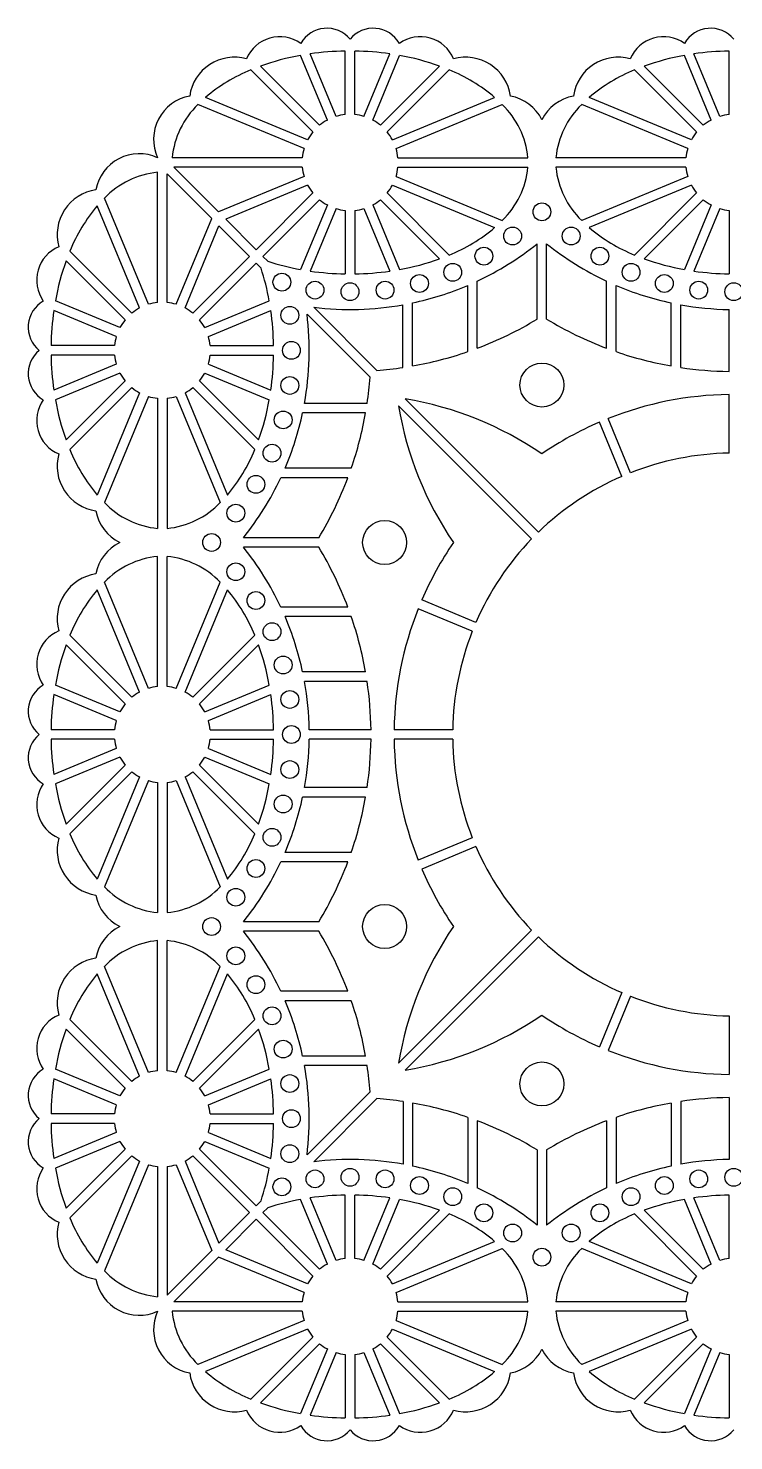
# Model space of a CAD drawing. Extents: x 18 to 756, y -54 to 174.
# Drawn here: x 18.3 to 126.8, y -48.3 to 168.5 of the extents above; entities that cross this region are included whole.
import ezdxf

# ---------------------------------------------------------------- set-up
doc = ezdxf.new("R2010")
doc.units = 0
doc.layers.get('0').update_dxf_attribs({"linetype": 'CONTINUOUS'})

msp = doc.modelspace()

# ---------------------------------------------------------------- linework, layer by layer
for p, q in [((67.060412, 155.232971), (67.060412, 164.981966)), ((68.519088, 155.232971), (68.519088, 164.981966)), ((126.025967, 155.232971), (126.025967, 164.981966)), ((63.107601, 153.595799), (54.034575, 162.668825)), ((64.302665, 154.394267), (60.193201, 164.315391)), ((65.65079, 154.952629), (61.67333, 164.555066)), ((69.92871, 154.952629), (73.90617, 164.555066)), ((71.276835, 154.394267), (75.386299, 164.315391)), ((72.471899, 153.595799), (81.544925, 162.668825)), ((122.073155, 153.595799), (113.000129, 162.668825)), ((123.268219, 154.394267), (119.158755, 164.315391)), ((124.616344, 154.952629), (120.638885, 164.555066)), ((62.075779, 152.564028), (52.550968, 162.088839)), ((73.503721, 152.564028), (83.028532, 162.088839)), ((121.041334, 152.564028), (111.516522, 162.088839)), ((60.718818, 150.020878), (44.416841, 156.773378)), ((61.27724, 151.368978), (45.579878, 157.871039)), ((74.30226, 151.368978), (89.999623, 157.871039)), ((74.860682, 150.020878), (91.162659, 156.773378)), ((119.684373, 150.020878), (103.382395, 156.773378)), ((120.242795, 151.368978), (104.545432, 157.871039)), ((60.438405, 148.611191), (40.455258, 148.611191)), ((75.141096, 148.611191), (95.124242, 148.611191)), ((119.403959, 148.611191), (99.420812, 148.611191)), ((38.217391, 126.390177), (38.217391, 146.373324)), ((39.676091, 126.390177), (39.676091, 146.121035)), ((39.676091, 146.121035), (46.534056, 139.26307)), ((60.438405, 147.152491), (40.707547, 147.152491)), ((40.707547, 147.152491), (47.565512, 140.294526)), ((60.718818, 145.742804), (47.565512, 140.294526)), ((74.860682, 145.742804), (91.162659, 138.990304)), ((75.141096, 147.152491), (95.124242, 147.152491)), ((119.403959, 147.152491), (99.420812, 147.152491)), ((119.684373, 145.742804), (103.382395, 138.990304)), ((61.27724, 144.394704), (48.682321, 139.177718)), ((62.075779, 143.199655), (53.368082, 134.491957)), ((73.503721, 143.199655), (83.028532, 133.674843)), ((74.30226, 144.394704), (89.999623, 137.892644)), ((120.242795, 144.394704), (104.545432, 137.892644)), ((121.041334, 143.199655), (111.516522, 133.674843)), ((35.459604, 125.551342), (28.957543, 141.248704)), ((36.807704, 126.109764), (30.055204, 142.411741)), ((63.107601, 142.167883), (54.399878, 133.46016)), ((64.302665, 141.369415), (60.193201, 131.448292)), ((71.276835, 141.369415), (75.386299, 131.448292)), ((72.471899, 142.167883), (81.544925, 133.094857)), ((122.073155, 142.167883), (113.000129, 133.094857)), ((123.268219, 141.369415), (119.158755, 131.448292)), ((41.085778, 126.109764), (46.534056, 139.26307)), ((48.682321, 139.177718), (53.368082, 134.491957)), ((65.65079, 140.811054), (61.67333, 131.208616)), ((67.060412, 140.530711), (67.060412, 130.781717)), ((68.519088, 140.530711), (68.519088, 130.781717)), ((69.92871, 140.811054), (73.90617, 131.208616)), ((124.616344, 140.811054), (120.638885, 131.208616)), ((126.025967, 140.530711), (126.025967, 130.781717)), ((42.433878, 125.551342), (47.650864, 138.146261)), ((47.650864, 138.146261), (52.336625, 133.4605)), ((96.542542, 123.843476), (96.542532, 135.411727)), ((98.002542, 123.843459), (98.002532, 135.41172)), ((33.232783, 123.720981), (24.159757, 132.794007)), ((34.264554, 124.752803), (24.739743, 134.277614)), ((43.628927, 124.752803), (52.336625, 133.4605)), ((44.660699, 123.720981), (53.368422, 132.428704)), ((53.368422, 132.428704), (54.115068, 131.682058)), ((54.399878, 133.46016), (55.146524, 132.713514)), ((85.881024, 118.842774), (85.881033, 129.019217)), ((87.341024, 119.369467), (87.341033, 129.67454)), ((107.20403, 119.369467), (107.204021, 129.67454)), ((108.664031, 118.842774), (108.664022, 129.019217)), ((32.434315, 122.525917), (22.513191, 126.635381)), ((45.459167, 122.525917), (55.380291, 126.635381)), ((75.928104, 116.409891), (75.928112, 126.035759)), ((77.388104, 116.646376), (77.388113, 126.322852)), ((117.15695, 116.646376), (117.156942, 126.322852)), ((118.616951, 116.409891), (118.616942, 126.035759)), ((31.875953, 121.177792), (22.273516, 125.155252)), ((46.017528, 121.177792), (55.619966, 125.155252)), ((61.179272, 124.616934), (70.866548, 114.929659)), ((62.211648, 125.64931), (71.898923, 115.962034)), ((126.025255, 115.814426), (126.025247, 125.315419)), ((31.595611, 119.76817), (21.846616, 119.76817)), ((46.297871, 119.76817), (56.046865, 119.76817)), ((31.595611, 118.309494), (21.846616, 118.309494)), ((46.297871, 118.309494), (56.046865, 118.309494)), ((31.875953, 116.899872), (22.273516, 112.922412)), ((32.434315, 115.551747), (22.513191, 111.442283)), ((45.459167, 115.551747), (55.380291, 111.442283)), ((46.017528, 116.899872), (55.619966, 112.922412)), ((33.232783, 114.356683), (24.159757, 105.283657)), ((34.264554, 113.324861), (24.739743, 103.80005)), ((43.628927, 113.324861), (53.153739, 103.80005)), ((44.660699, 114.356683), (53.733725, 105.283657)), ((35.459604, 112.526322), (28.957543, 96.828959)), ((36.807704, 111.9679), (30.055204, 95.665923)), ((38.217391, 111.687486), (38.217391, 91.70434)), ((39.676091, 111.687486), (39.676091, 91.70434)), ((41.085778, 111.9679), (47.838278, 95.665923)), ((42.433878, 112.526322), (48.935938, 96.828959)), ((70.418691, 110.900478), (60.792823, 110.90047)), ((96.729915, 91.130989), (76.2851, 111.575768)), ((126.025266, 103.265552), (126.025258, 112.266615)), ((70.182206, 109.440478), (60.50573, 109.440469)), ((95.69754, 90.098612), (75.252729, 110.543387)), ((110.900733, 100.257081), (107.456168, 108.572976)), ((109.551869, 99.698362), (106.107304, 108.014257)), ((67.985808, 100.947558), (57.809365, 100.947549)), ((67.459115, 99.487558), (57.154042, 99.487549)), ((62.985106, 90.28604), (51.416855, 90.28605)), ((38.217391, 67.424623), (38.217391, 87.40777)), ((39.676091, 67.424623), (39.676091, 87.40777)), ((62.985123, 88.82604), (51.416862, 88.82605)), ((36.807704, 67.144209), (30.055204, 83.446187)), ((41.085778, 67.144209), (47.838278, 83.446187)), ((35.459604, 66.585787), (28.957543, 82.28315)), ((42.433878, 66.585787), (48.935938, 82.28315)), ((87.13019, 77.276643), (78.814215, 80.721223)), ((67.459115, 79.624552), (57.154042, 79.624561)), ((67.985808, 78.164551), (57.809365, 78.16456)), ((86.571473, 75.927778), (78.255499, 79.372358)), ((33.232783, 64.755427), (24.159757, 73.828453)), ((34.264554, 65.787248), (24.739743, 75.31206)), ((43.628927, 65.787248), (53.153739, 75.31206)), ((44.660699, 64.755427), (53.733725, 73.828453)), ((70.182206, 69.671632), (60.50573, 69.67164)), ((32.434315, 63.560363), (22.513191, 67.669827)), ((45.459167, 63.560363), (55.380291, 67.669827)), ((70.418691, 68.211631), (60.792823, 68.21164)), ((31.875953, 62.212238), (22.273516, 66.189697)), ((46.017528, 62.212238), (55.619966, 66.189697)), ((31.595611, 60.802615), (21.846616, 60.802615)), ((46.297871, 60.802615), (56.046865, 60.802615)), ((71.014156, 60.803327), (61.513163, 60.803335)), ((83.563029, 60.80324), (74.561905, 60.803232)), ((31.595611, 59.34394), (21.846616, 59.34394)), ((46.297871, 59.34394), (56.046865, 59.34394)), ((71.014158, 59.343327), (61.513165, 59.343335)), ((83.56303, 59.34324), (74.561908, 59.343232)), ((31.875953, 57.934318), (22.273516, 53.956858)), ((32.434315, 56.586193), (22.513191, 52.476729)), ((45.459167, 56.586193), (55.380291, 52.476729)), ((46.017528, 57.934318), (55.619966, 53.956858)), ((33.232783, 55.391129), (24.159757, 46.318102)), ((34.264554, 54.359307), (24.739743, 44.834495)), ((43.628927, 54.359307), (53.153739, 44.834495)), ((44.660699, 55.391129), (53.733725, 46.318102)), ((35.459604, 53.560768), (28.957543, 37.863405)), ((36.807704, 53.002346), (30.055204, 36.700369)), ((38.217391, 52.721932), (38.217391, 32.738786)), ((39.676091, 52.721932), (39.676091, 32.738786)), ((41.085778, 53.002346), (47.838278, 36.700369)), ((42.433878, 53.560768), (48.935938, 37.863405)), ((70.182206, 50.475044), (60.50573, 50.475035)), ((70.418691, 51.935044), (60.792823, 51.935035)), ((86.571501, 44.218706), (78.255575, 40.774128)), ((67.985808, 41.982124), (57.809365, 41.982115)), ((87.13022, 42.869843), (78.814296, 39.425265)), ((67.459115, 40.522124), (57.154042, 40.522115)), ((62.985123, 31.320635), (51.416862, 31.320625)), ((38.217391, 8.459069), (38.217391, 28.442215)), ((39.676091, 8.459069), (39.676091, 28.442215)), ((62.985106, 29.860635), (51.416855, 29.860625)), ((95.697593, 30.047888), (75.252792, 9.603051)), ((96.72997, 29.015513), (76.285316, 8.570823)), ((36.807704, 8.178655), (30.055204, 24.480632)), ((41.085778, 8.178655), (47.838278, 24.480632)), ((35.459604, 7.620233), (28.957543, 23.317596)), ((42.433878, 7.620233), (48.935938, 23.317596)), ((67.459115, 20.659118), (57.154042, 20.659127)), ((109.551939, 20.448163), (106.107389, 12.132261)), ((110.900804, 19.889446), (107.456253, 11.573545)), ((67.985808, 19.199117), (57.809365, 19.199126)), ((34.264554, 6.821694), (24.739743, 16.346506)), ((43.628927, 6.821694), (53.153739, 16.346506)), ((126.025342, 16.881003), (126.02535, 7.879939)), ((33.232783, 5.789872), (24.159757, 14.862899)), ((44.660699, 5.789872), (53.733725, 14.862899)), ((32.434315, 4.594808), (22.513191, 8.704272)), ((45.459167, 4.594808), (55.380291, 8.704272)), ((70.182206, 10.706198), (60.50573, 10.706206)), ((70.418691, 9.246197), (60.792823, 9.246206)), ((31.875953, 3.246683), (22.273516, 7.224143)), ((46.017528, 3.246683), (55.619966, 7.224143)), ((61.179272, -4.470259), (70.866548, 5.217017)), ((62.211764, -5.502751), (71.899032, 4.184533)), ((75.928213, 3.736681), (75.928229, -5.889188)), ((77.388213, 3.500196), (77.38823, -6.17628)), ((117.157059, 3.500231), (117.157059, -6.176245)), ((118.617059, 3.736718), (118.617059, -5.889151)), ((126.025342, 4.332191), (126.025358, -5.168802)), ((31.595611, 1.837061), (21.846616, 1.837061)), ((31.595611, 0.378386), (21.846616, 0.378386)), ((46.297871, 1.837061), (56.046865, 1.837061)), ((46.297871, 0.378386), (56.046865, 0.378386)), ((85.881135, 1.303806), (85.881152, -8.872637)), ((87.341136, 0.777114), (87.341154, -9.527959)), ((107.204142, 0.777132), (107.204141, -9.527942)), ((108.664142, 1.303825), (108.664141, -8.872617)), ((31.875953, -1.031237), (22.273516, -5.008696)), ((46.017528, -1.031237), (55.619966, -5.008696)), ((32.434315, -2.379362), (22.513191, -6.488826)), ((33.232783, -3.574426), (24.159757, -12.647452)), ((44.660699, -3.574426), (53.368422, -12.282148)), ((45.459167, -2.379362), (55.380291, -6.488826)), ((96.542657, -3.696887), (96.542657, -15.265137)), ((98.002657, -3.696868), (98.002657, -15.265129)), ((34.264554, -4.606247), (24.739743, -14.131059)), ((35.459604, -5.404786), (28.957543, -21.102149)), ((36.807704, -5.963208), (30.055204, -22.265186)), ((38.217391, -6.243622), (38.217391, -26.226769)), ((39.676091, -6.243622), (39.676091, -25.974479)), ((41.085778, -5.963208), (46.534056, -19.116514)), ((42.433878, -5.404786), (47.650864, -17.999706)), ((43.628927, -4.606247), (52.336625, -13.313945)), ((67.060412, -20.384156), (67.060412, -10.635161)), ((68.519088, -20.384156), (68.519088, -10.635161)), ((126.025967, -20.384156), (126.025967, -10.635161)), ((53.368422, -12.282148), (54.115068, -11.535502)), ((54.399878, -13.313605), (55.146524, -12.566959)), ((64.302665, -21.22286), (60.193201, -11.301736)), ((65.65079, -20.664498), (61.67333, -11.062061)), ((69.92871, -20.664498), (73.90617, -11.062061)), ((71.276835, -21.22286), (75.386299, -11.301736)), ((72.471899, -22.021328), (81.544925, -12.948302)), ((122.073155, -22.021328), (113.000129, -12.948302)), ((123.268219, -21.22286), (119.158755, -11.301736)), ((124.616344, -20.664498), (120.638885, -11.062061)), ((47.650864, -17.999706), (52.336625, -13.313945)), ((48.682321, -19.031162), (53.368082, -14.345402)), ((62.075779, -23.053099), (53.368082, -14.345402)), ((63.107601, -22.021328), (54.399878, -13.313605)), ((73.503721, -23.053099), (83.028532, -13.528288)), ((121.041334, -23.053099), (111.516522, -13.528288)), ((39.676091, -25.974479), (46.534056, -19.116514)), ((61.27724, -24.248149), (48.682321, -19.031162)), ((74.30226, -24.248149), (89.999623, -17.746088)), ((74.860682, -25.596249), (91.162659, -18.843749)), ((119.684373, -25.596249), (103.382395, -18.843749)), ((120.242795, -24.248149), (104.545432, -17.746088)), ((40.707547, -27.005936), (47.565512, -20.147971)), ((60.718818, -25.596249), (47.565512, -20.147971)), ((60.438405, -27.005936), (40.707547, -27.005936)), ((75.141096, -27.005936), (95.124242, -27.005936)), ((119.403959, -27.005936), (99.420812, -27.005936)), ((60.438405, -28.464636), (40.455258, -28.464636)), ((60.718818, -29.874323), (44.416841, -36.626823)), ((74.860682, -29.874323), (91.162659, -36.626823)), ((75.141096, -28.464636), (95.124242, -28.464636)), ((119.403959, -28.464636), (99.420812, -28.464636)), ((119.684373, -29.874323), (103.382395, -36.626823)), ((61.27724, -31.222423), (45.579878, -37.724483)), ((62.075779, -32.417472), (52.550968, -41.942284)), ((73.503721, -32.417472), (83.028532, -41.942284)), ((74.30226, -31.222423), (89.999623, -37.724483)), ((120.242795, -31.222423), (104.545432, -37.724483)), ((121.041334, -32.417472), (111.516522, -41.942284)), ((63.107601, -33.449244), (54.034575, -42.52227)), ((64.302665, -34.247712), (60.193201, -44.168836)), ((71.276835, -34.247712), (75.386299, -44.168836)), ((72.471899, -33.449244), (81.544925, -42.52227)), ((122.073155, -33.449244), (113.000129, -42.52227)), ((123.268219, -34.247712), (119.158755, -44.168836)), ((65.65079, -34.806073), (61.67333, -44.408511)), ((67.060412, -35.086416), (67.060412, -44.83541)), ((68.519088, -35.086416), (68.519088, -44.83541)), ((69.92871, -34.806073), (73.90617, -44.408511)), ((124.616344, -34.806073), (120.638885, -44.408511)), ((126.025967, -35.086416), (126.025967, -44.83541))]:
    msp.add_line(p, q)
for centre, radius in [((97.272527, 140.309293), 1.367997), ((92.772857, 136.588983), 1.367997), ((101.772198, 136.588983), 1.367997), ((88.359604, 133.497547), 1.367997), ((106.18545, 133.497547), 1.367997), ((83.571721, 131.025714), 1.367997), ((110.973333, 131.025714), 1.367997), ((57.31666, 129.511922), 1.367997), ((78.463425, 129.311338), 1.367997), ((116.081629, 129.311338), 1.367997), ((62.407069, 128.291943), 1.367997), ((67.78981, 128.045616), 1.367997), ((73.172432, 128.291943), 1.367997), ((121.372623, 128.291943), 1.367997), ((126.755244, 128.045616), 1.367997), ((58.536639, 124.421513), 1.367997), ((58.782966, 119.038772), 1.367997), ((97.272535, 113.720916), 3.378967), ((58.536639, 113.65615), 1.367997), ((57.517244, 108.365157), 1.367997), ((55.802868, 103.256861), 1.367997), ((53.331035, 98.468978), 1.367997), ((50.239599, 94.055725), 1.367997), ((73.10758, 89.556076), 3.378967), ((46.519289, 89.556055), 1.367997), ((50.239599, 85.056384), 1.367997), ((53.331035, 80.643132), 1.367997), ((55.802868, 75.855249), 1.367997), ((57.517244, 70.746953), 1.367997), ((58.536639, 65.455959), 1.367997), ((58.782966, 60.073338), 1.367997), ((58.536639, 54.690596), 1.367997), ((57.517244, 49.399603), 1.367997), ((55.802868, 44.291307), 1.367997), ((53.331035, 39.503424), 1.367997), ((50.239599, 35.090171), 1.367997), ((73.107631, 30.590522), 3.378967), ((46.519289, 30.590501), 1.367997), ((50.239599, 26.09083), 1.367997), ((53.331035, 21.677577), 1.367997), ((55.802868, 16.889695), 1.367997), ((57.517244, 11.781398), 1.367997), ((97.272535, 6.425639), 3.378967), ((58.536639, 6.490405), 1.367997), ((58.782966, 1.107783), 1.367997), ((58.536639, -4.274958), 1.367997), ((57.31666, -9.365367), 1.367997), ((62.407067, -8.145383), 1.367997), ((67.789809, -7.899052), 1.367997), ((73.172431, -8.145374), 1.367997), ((78.463425, -9.164764), 1.367997), ((116.081629, -9.164732), 1.367997), ((121.372622, -8.145332), 1.367997), ((126.755363, -7.899001), 1.367997), ((83.571722, -10.879136), 1.367997), ((110.973335, -10.879113), 1.367997), ((88.359608, -13.350964), 1.367997), ((106.185454, -13.350949), 1.367997), ((92.772863, -16.442397), 1.367997), ((101.772204, -16.442389), 1.367997), ((97.272537, -20.162703), 1.367997)]:
    msp.add_circle(centre, radius)
for centre, radius, start, end in [((57.005068, 161.640169), 5.552276, 54.690724, 157.251244), ((64.224476, 163.859964), 4.628532, 39.620809, 150.045157), ((71.355024, 163.859964), 4.628532, 29.954843, 140.379191), ((78.574432, 161.640169), 5.552276, 22.748756, 125.309276), ((115.970623, 161.640169), 5.552276, 54.690724, 157.251244), ((123.190031, 163.859964), 4.628532, 39.620809, 150.045157), ((67.762147, 121.923246), 43.064437, 90.933676, 98.128202), ((67.817353, 121.923246), 43.064437, 81.871798, 89.066324), ((126.727701, 121.923246), 43.064437, 90.933676, 98.128202), ((50.015503, 157.110696), 6.933211, 74.359445, 171.899521), ((66.806161, 127.240233), 37.660305, 100.113283, 109.82363), ((68.773339, 127.240233), 37.660305, 70.17637, 79.886717), ((85.563997, 157.110696), 6.933211, 8.100479, 105.640555), ((108.981057, 157.110696), 6.933211, 74.359445, 171.899521), ((125.771715, 127.240233), 37.660305, 100.113283, 109.82363), ((62.317212, 138.077665), 25.921343, 112.133417, 130.217957), ((73.262288, 138.077665), 25.921343, 49.782043, 67.866583), ((121.282766, 138.077665), 25.921343, 112.133417, 130.217957), ((44.377006, 151.426819), 6.772638, 100.425349, 204.565664), ((53.492792, 147.325806), 13.100745, 133.850679, 174.369342), ((82.086708, 147.325806), 13.100745, 5.630658, 46.149321), ((91.202494, 151.426819), 6.772638, 26.329479, 79.574651), ((103.34256, 151.426819), 6.772638, 100.425349, 153.670521), ((112.458346, 147.325806), 13.100745, 133.850679, 174.369342), ((67.78975, 147.881601), 7.387461, 118.165988, 129.3308), ((67.78975, 147.881601), 7.387461, 95.665838, 106.830373), ((67.78975, 147.881601), 7.387461, 73.169627, 84.334162), ((67.78975, 147.881601), 7.387461, 50.6692, 61.834012), ((126.755304, 147.881601), 7.387461, 118.165988, 129.3308), ((126.755304, 147.881601), 7.387461, 95.665838, 106.830373), ((67.78975, 147.881601), 7.387461, 140.666415, 151.831439), ((67.78975, 147.881601), 7.387461, 28.168561, 39.333585), ((126.755304, 147.881601), 7.387461, 140.666415, 151.831439), ((67.78975, 147.881601), 7.387461, 163.167053, 174.332193), ((67.78975, 147.881601), 7.387461, 5.667807, 16.832947), ((126.755304, 147.881601), 7.387461, 163.167053, 174.332193), ((35.401763, 142.451576), 6.772638, 65.434336, 169.574651), ((39.502776, 133.33579), 13.100745, 95.630658, 136.149321), ((67.78975, 147.882082), 7.387461, 185.667807, 196.832947), ((67.78975, 147.882082), 7.387461, 343.167053, 354.332193), ((82.086708, 148.437876), 13.100745, 313.850679, 354.369342), ((112.458346, 148.437876), 13.100745, 185.630658, 226.149321), ((126.755304, 147.882082), 7.387461, 185.667807, 196.832947), ((29.717886, 136.813079), 6.933211, 98.100479, 195.640555), ((67.78975, 147.882082), 7.387461, 208.168561, 219.333585), ((67.78975, 147.882082), 7.387461, 320.666415, 331.831439), ((126.755304, 147.882082), 7.387461, 208.168561, 219.333585), ((48.750917, 124.51137), 25.921343, 139.782043, 157.866583), ((67.78975, 147.882082), 7.387461, 230.6692, 241.834012), ((67.78975, 147.882082), 7.387461, 298.165988, 309.3308), ((126.755304, 147.882082), 7.387461, 230.6692, 241.834012), ((67.78975, 147.882082), 7.387461, 253.169627, 264.334162), ((67.78975, 147.882082), 7.387461, 275.665838, 286.830373), ((126.755304, 147.882082), 7.387461, 253.169627, 264.334162), ((73.262288, 157.686018), 25.921343, 292.133417, 310.217957), ((121.282766, 157.686018), 25.921343, 229.782043, 247.866583), ((25.188413, 129.823514), 5.552276, 112.748756, 215.309276), ((67.789748, 171.279002), 45.969381, 295.170352, 308.717195), ((126.755306, 171.279002), 45.969381, 231.282819, 244.829648), ((59.588349, 120.022421), 37.660305, 160.17637, 169.886717), ((66.806161, 168.52345), 37.660305, 251.964864, 259.886717), ((68.773339, 168.52345), 37.660305, 280.113283, 289.82363), ((125.771715, 168.52345), 37.660305, 250.17637, 259.886717), ((18.305132, 120.022421), 37.660305, 10.113283, 18.035136), ((67.762147, 173.840436), 43.064437, 261.871798, 269.066324), ((67.817353, 173.840436), 43.064437, 270.933676, 278.128202), ((126.727701, 173.840436), 43.064437, 261.871798, 269.066324), ((67.789748, 171.279002), 45.969381, 282.051984, 293.175619), ((126.755306, 171.279002), 45.969381, 246.824381, 257.948016), ((22.968618, 122.604106), 4.628532, 119.954843, 230.379191), ((38.946981, 119.038832), 7.387461, 95.667807, 106.832947), ((38.9465, 119.038832), 7.387461, 73.167053, 84.332193), ((67.789748, 171.279002), 45.969381, 263.030335, 280.197326), ((126.755306, 171.279002), 45.969381, 259.802674, 269.090023), ((64.905336, 119.066435), 43.064437, 171.871798, 179.066324), ((38.946981, 119.038832), 7.387461, 140.6692, 151.834012), ((38.946981, 119.038832), 7.387461, 118.168561, 129.333585), ((38.9465, 119.038832), 7.387461, 50.666415, 61.831439), ((38.9465, 119.038832), 7.387461, 28.165988, 39.3308), ((12.988146, 119.066435), 43.064437, 0.933676, 8.128202), ((15.54958, 119.038834), 45.969381, 349.802674, 6.969665), ((67.789748, 171.279002), 55.469381, 290.638447, 301.221927), ((126.755306, 171.279002), 55.469381, 238.778108, 249.361553), ((38.946981, 119.038832), 7.387461, 163.169627, 174.334162), ((38.9465, 119.038832), 7.387461, 5.665838, 16.830373), ((22.968618, 115.473558), 4.628532, 129.620809, 240.045157), ((64.905336, 119.011229), 43.064437, 180.933676, 188.128202), ((38.946981, 119.038832), 7.387461, 185.665838, 196.830373), ((38.9465, 119.038832), 7.387461, 343.169627, 354.334162), ((12.988146, 119.011229), 43.064437, 351.871798, 359.066324), ((67.789748, 171.279002), 55.469381, 279.964549, 289.035193), ((126.755306, 171.279002), 55.469381, 250.964807, 260.035451), ((38.946981, 119.038832), 7.387461, 208.165988, 219.3308), ((38.9465, 119.038832), 7.387461, 320.6692, 331.834012), ((15.54958, 119.038834), 55.469381, 351.563224, 355.751633), ((67.789748, 171.279002), 55.469381, 274.248367, 278.436776), ((126.755306, 171.279002), 55.469381, 261.563224, 269.245889), ((38.946981, 119.038832), 7.387461, 230.666415, 241.831439), ((38.9465, 119.038832), 7.387461, 298.168561, 309.333585), ((25.188413, 108.25415), 5.552276, 144.690724, 247.251244), ((59.588349, 118.055243), 37.660305, 190.113283, 199.82363), ((38.946981, 119.038832), 7.387461, 253.167053, 264.332193), ((38.9465, 119.038832), 7.387461, 275.667807, 286.832947), ((18.305132, 118.055243), 37.660305, 340.17637, 349.886717), ((67.78975, 60.073278), 52.198443, 55.610137, 80.633388), ((126.755304, 60.073278), 52.198443, 90.801363, 111.698738), ((15.54958, 119.038834), 45.969381, 336.824381, 347.948016), ((15.54958, 119.038834), 55.469381, 340.964807, 350.035451), ((126.755193, 119.038892), 52.198443, 189.366784, 214.389912), ((126.755304, 60.073278), 52.198443, 113.301363, 124.389863), ((29.717886, 101.264585), 6.933211, 164.359445, 261.899521), ((48.750917, 113.566294), 25.921343, 202.133417, 220.217957), ((29.142564, 113.566294), 25.921343, 319.782043, 337.866583), ((126.755304, 60.073278), 43.198443, 90.968324, 111.531777), ((15.54958, 119.038834), 45.969381, 321.282805, 334.829648), ((15.54958, 119.038834), 55.469381, 328.778073, 339.361553), ((126.755304, 60.073278), 43.198443, 113.468324, 134.031777), ((39.502776, 104.741874), 13.100745, 223.850679, 264.369342), ((38.390706, 104.741874), 13.100745, 275.630658, 316.149321), ((35.401763, 95.626088), 6.772638, 190.425349, 243.670521), ((35.401763, 83.486022), 6.772638, 116.329479, 169.574651), ((126.755244, 60.073338), 52.198443, 145.610187, 156.698773), ((126.755304, 60.073278), 43.198443, 135.968324, 156.531777), ((39.502776, 74.370236), 13.100745, 95.630658, 136.149321), ((38.390706, 74.370236), 13.100745, 43.850679, 84.369342), ((15.54958, 60.073276), 45.969381, 25.170352, 38.717181), ((15.54958, 60.073276), 55.469381, 20.638447, 31.221892), ((29.717886, 77.847525), 6.933211, 98.100479, 195.640555), ((48.750917, 65.545816), 25.921343, 139.782043, 157.866583), ((29.142564, 65.545816), 25.921343, 22.133417, 40.217957), ((15.54958, 60.073276), 45.969381, 12.051984, 23.175619), ((15.54958, 60.073276), 55.469381, 9.964549, 19.035193), ((126.755244, 60.073338), 52.198443, 158.301399, 179.198804), ((25.188413, 70.857959), 5.552276, 112.748756, 215.309276), ((126.755304, 60.073278), 43.198443, 158.468324, 179.031777), ((59.588349, 61.056867), 37.660305, 160.17637, 169.886717), ((18.305132, 61.056867), 37.660305, 10.113283, 19.82363), ((22.968618, 63.638551), 4.628532, 119.954843, 230.379191), ((38.946981, 60.073278), 7.387461, 95.667807, 106.832947), ((38.9465, 60.073278), 7.387461, 73.167053, 84.332193), ((15.54958, 60.073276), 45.969381, 0.909977, 10.197326), ((15.54958, 60.073276), 55.469381, 0.754111, 8.436776), ((64.905336, 60.100881), 43.064437, 171.871798, 179.066324), ((38.946981, 60.073278), 7.387461, 118.168561, 129.333585), ((38.9465, 60.073278), 7.387461, 50.666415, 61.831439), ((12.988146, 60.100881), 43.064437, 0.933676, 8.128202), ((38.946981, 60.073278), 7.387461, 140.6692, 151.834012), ((38.9465, 60.073278), 7.387461, 28.165988, 39.3308), ((38.946981, 60.073278), 7.387461, 163.169627, 174.334162), ((38.9465, 60.073278), 7.387461, 5.665838, 16.830373), ((22.968618, 56.508004), 4.628532, 129.620809, 240.045157), ((64.905336, 60.045675), 43.064437, 180.933676, 188.128202), ((38.946981, 60.073278), 7.387461, 185.665838, 196.830373), ((38.9465, 60.073278), 7.387461, 343.169627, 354.334162), ((12.988146, 60.045675), 43.064437, 351.871798, 359.066324), ((15.54958, 60.073399), 45.969381, 349.802674, 359.090023), ((15.54958, 60.073399), 55.469381, 351.563224, 359.245889), ((126.755244, 60.073338), 52.198443, 180.801429, 201.698824), ((126.755304, 60.073278), 43.198443, 180.968324, 201.531777), ((38.946981, 60.073278), 7.387461, 208.165988, 219.3308), ((38.9465, 60.073278), 7.387461, 320.6692, 331.834012), ((38.946981, 60.073278), 7.387461, 230.666415, 241.831439), ((38.9465, 60.073278), 7.387461, 298.168561, 309.333585), ((25.188413, 49.288596), 5.552276, 144.690724, 247.251244), ((59.588349, 59.089688), 37.660305, 190.113283, 199.82363), ((38.946981, 60.073278), 7.387461, 253.167053, 264.332193), ((38.9465, 60.073278), 7.387461, 275.667807, 286.832947), ((18.305132, 59.089688), 37.660305, 340.17637, 349.886717), ((15.54958, 60.073399), 45.969381, 336.824381, 347.948016), ((15.54958, 60.073399), 55.469381, 340.964807, 350.035451), ((29.717886, 42.299031), 6.933211, 164.359445, 261.899521), ((48.750917, 54.600739), 25.921343, 202.133417, 220.217957), ((29.142564, 54.600739), 25.921343, 319.782043, 337.866583), ((126.755304, 60.073278), 43.198443, 203.468324, 224.031777), ((15.54958, 60.073399), 45.969381, 321.282819, 334.829648), ((15.54958, 60.073399), 55.469381, 328.778108, 339.361553), ((126.755244, 60.073338), 52.198443, 203.30145, 214.389912), ((35.401763, 36.660534), 6.772638, 190.425349, 243.670521), ((39.502776, 45.77632), 13.100745, 223.850679, 264.369342), ((38.390706, 45.77632), 13.100745, 275.630658, 316.149321), ((35.401763, 24.520467), 6.772638, 116.329479, 169.574651), ((126.755295, 1.107783), 52.198443, 145.610187, 170.63348), ((39.502776, 15.404681), 13.100745, 95.630658, 136.149321), ((38.390706, 15.404681), 13.100745, 43.850679, 84.369342), ((15.54958, 1.107842), 45.969381, 25.170352, 38.717195), ((15.54958, 1.107842), 55.469381, 20.638447, 31.221927), ((126.755304, 60.073278), 43.198443, 225.968324, 246.531777), ((29.717886, 18.88197), 6.933211, 98.100479, 195.640555), ((48.750917, 6.580262), 25.921343, 139.782043, 157.866583), ((29.142564, 6.580262), 25.921343, 22.133417, 40.217957), ((126.755304, 60.073278), 43.198443, 248.468324, 269.031777), ((15.54958, 1.107842), 45.969381, 12.051984, 23.175619), ((15.54958, 1.107842), 55.469381, 9.964549, 19.035193), ((25.188413, 11.892405), 5.552276, 112.748756, 215.309276), ((67.78975, 60.073278), 52.198443, 279.366852, 304.389863), ((126.755304, 60.073278), 52.198443, 235.610137, 246.698738), ((59.588349, 2.091313), 37.660305, 160.17637, 169.886717), ((18.305132, 2.091313), 37.660305, 10.113283, 19.82363), ((126.755304, 60.073278), 52.198443, 248.301363, 269.198738), ((22.968618, 4.672997), 4.628532, 119.954843, 230.379191), ((15.54958, 1.107842), 45.969381, 353.030335, 10.197326), ((15.54958, 1.107842), 55.469381, 4.248367, 8.436776), ((64.905336, 1.135326), 43.064437, 171.871798, 179.066324), ((38.946981, 1.107723), 7.387461, 118.168561, 129.333585), ((38.946981, 1.107723), 7.387461, 95.667807, 106.832947), ((38.9465, 1.107723), 7.387461, 73.167053, 84.332193), ((38.9465, 1.107723), 7.387461, 50.666415, 61.831439), ((12.988146, 1.135326), 43.064437, 0.933676, 8.128202), ((38.946981, 1.107723), 7.387461, 140.6692, 151.834012), ((38.9465, 1.107723), 7.387461, 28.165988, 39.3308), ((38.946981, 1.107723), 7.387461, 163.169627, 174.334162), ((38.9465, 1.107723), 7.387461, 5.665838, 16.830373), ((67.789905, -51.132438), 55.469381, 81.563273, 85.751683), ((67.789905, -51.132438), 55.469381, 70.964857, 80.0355), ((126.755462, -51.132387), 55.469381, 99.964599, 109.035242), ((126.755462, -51.132387), 55.469381, 90.75416, 98.436826), ((22.968618, -2.45755), 4.628532, 129.620809, 240.045157), ((64.905336, 1.080121), 43.064437, 180.933676, 188.128202), ((38.946981, 1.107723), 7.387461, 185.665838, 196.830373), ((38.9465, 1.107723), 7.387461, 343.169627, 354.334162), ((12.988146, 1.080121), 43.064437, 351.871798, 359.066324), ((67.789905, -51.132438), 55.469381, 58.778122, 69.361602), ((126.755462, -51.132387), 55.469381, 110.638497, 121.221942), ((38.946981, 1.107723), 7.387461, 208.165988, 219.3308), ((38.9465, 1.107723), 7.387461, 320.6692, 331.834012), ((25.188413, -9.676958), 5.552276, 144.690724, 247.251244), ((59.588349, 0.124134), 37.660305, 190.113283, 199.82363), ((38.946981, 1.107723), 7.387461, 230.666415, 241.831439), ((38.946981, 1.107723), 7.387461, 253.167053, 264.332193), ((38.9465, 1.107723), 7.387461, 275.667807, 286.832947), ((38.9465, 1.107723), 7.387461, 298.168561, 309.333585), ((18.305132, 0.124134), 37.660305, 341.964864, 349.886717), ((67.789905, -51.132438), 45.969381, 79.802724, 96.969715), ((67.789905, -51.132438), 45.969381, 66.824431, 77.948065), ((126.755462, -51.132387), 45.969381, 102.052034, 113.175668), ((126.755462, -51.132387), 45.969381, 90.910027, 100.197375), ((67.762147, -53.693881), 43.064437, 90.933676, 98.128202), ((67.817353, -53.693881), 43.064437, 81.871798, 89.066324), ((67.789905, -51.132438), 45.969381, 51.282855, 64.829697), ((126.755462, -51.132387), 45.969381, 115.170402, 128.71723), ((126.727701, -53.693881), 43.064437, 90.933676, 98.128202), ((66.806161, -48.376894), 37.660305, 100.113283, 108.035136), ((68.773339, -48.376894), 37.660305, 70.17637, 79.886717), ((125.771715, -48.376894), 37.660305, 100.113283, 109.82363), ((29.717886, -16.666524), 6.933211, 164.359445, 261.899521), ((48.750917, -4.364815), 25.921343, 202.133417, 220.217957), ((73.262288, -37.539462), 25.921343, 49.782043, 67.866583), ((121.282766, -37.539462), 25.921343, 112.133417, 130.217957), ((82.086708, -28.291321), 13.100745, 5.630658, 46.149321), ((112.458346, -28.291321), 13.100745, 133.850679, 174.369342), ((67.78975, -27.735526), 7.387461, 118.165988, 129.3308), ((67.78975, -27.735526), 7.387461, 95.665838, 106.830373), ((67.78975, -27.735526), 7.387461, 73.169627, 84.334162), ((67.78975, -27.735526), 7.387461, 50.6692, 61.834012), ((126.755304, -27.735526), 7.387461, 118.165988, 129.3308), ((126.755304, -27.735526), 7.387461, 95.665838, 106.830373), ((35.401763, -22.305021), 6.772638, 190.425349, 294.565664), ((39.502776, -13.189235), 13.100745, 223.850679, 264.369342), ((67.78975, -27.735526), 7.387461, 140.666415, 151.831439), ((67.78975, -27.735526), 7.387461, 28.168561, 39.333585), ((126.755304, -27.735526), 7.387461, 140.666415, 151.831439), ((67.78975, -27.735526), 7.387461, 163.167053, 174.332193), ((67.78975, -27.735526), 7.387461, 5.667807, 16.832947), ((126.755304, -27.735526), 7.387461, 163.167053, 174.332193), ((44.377006, -31.280264), 6.772638, 155.434336, 259.574651), ((53.492792, -27.179251), 13.100745, 185.630658, 226.149321), ((67.78975, -27.735045), 7.387461, 185.667807, 196.832947), ((67.78975, -27.735045), 7.387461, 343.167053, 354.332193), ((82.086708, -27.179251), 13.100745, 313.850679, 354.369342), ((112.458346, -27.179251), 13.100745, 185.630658, 226.149321), ((126.755304, -27.735045), 7.387461, 185.667807, 196.832947), ((67.78975, -27.735045), 7.387461, 208.168561, 219.333585), ((67.78975, -27.735045), 7.387461, 320.666415, 331.831439), ((126.755304, -27.735045), 7.387461, 208.168561, 219.333585), ((67.78975, -27.735045), 7.387461, 230.6692, 241.834012), ((67.78975, -27.735045), 7.387461, 298.165988, 309.3308), ((91.202494, -31.280264), 6.772638, 280.425349, 333.670521), ((103.34256, -31.280264), 6.772638, 206.329479, 259.574651), ((126.755304, -27.735045), 7.387461, 230.6692, 241.834012), ((67.78975, -27.735045), 7.387461, 253.169627, 264.334162), ((67.78975, -27.735045), 7.387461, 275.665838, 286.830373), ((126.755304, -27.735045), 7.387461, 253.169627, 264.334162), ((50.015503, -36.96414), 6.933211, 188.100479, 285.640555), ((62.317212, -17.931109), 25.921343, 229.782043, 247.866583), ((73.262288, -17.931109), 25.921343, 292.133417, 310.217957), ((85.563997, -36.96414), 6.933211, 254.359445, 351.899521), ((108.981057, -36.96414), 6.933211, 188.100479, 285.640555), ((121.282766, -17.931109), 25.921343, 229.782043, 247.866583), ((66.806161, -7.093677), 37.660305, 250.17637, 259.886717), ((68.773339, -7.093677), 37.660305, 280.113283, 289.82363), ((125.771715, -7.093677), 37.660305, 250.17637, 259.886717), ((57.005068, -41.493613), 5.552276, 202.748756, 305.309276), ((67.762147, -1.776691), 43.064437, 261.871798, 269.066324), ((67.817353, -1.776691), 43.064437, 270.933676, 278.128202), ((78.574432, -41.493613), 5.552276, 234.690724, 337.251244), ((115.970623, -41.493613), 5.552276, 202.748756, 305.309276), ((126.727701, -1.776691), 43.064437, 261.871798, 269.066324), ((64.224476, -43.713409), 4.628532, 209.954843, 320.379191), ((71.355024, -43.713409), 4.628532, 219.620809, 330.045157), ((123.190031, -43.713409), 4.628532, 209.954843, 320.379191)]:
    msp.add_arc(centre, radius, start, end)

doc.saveas('drawing.dxf')
